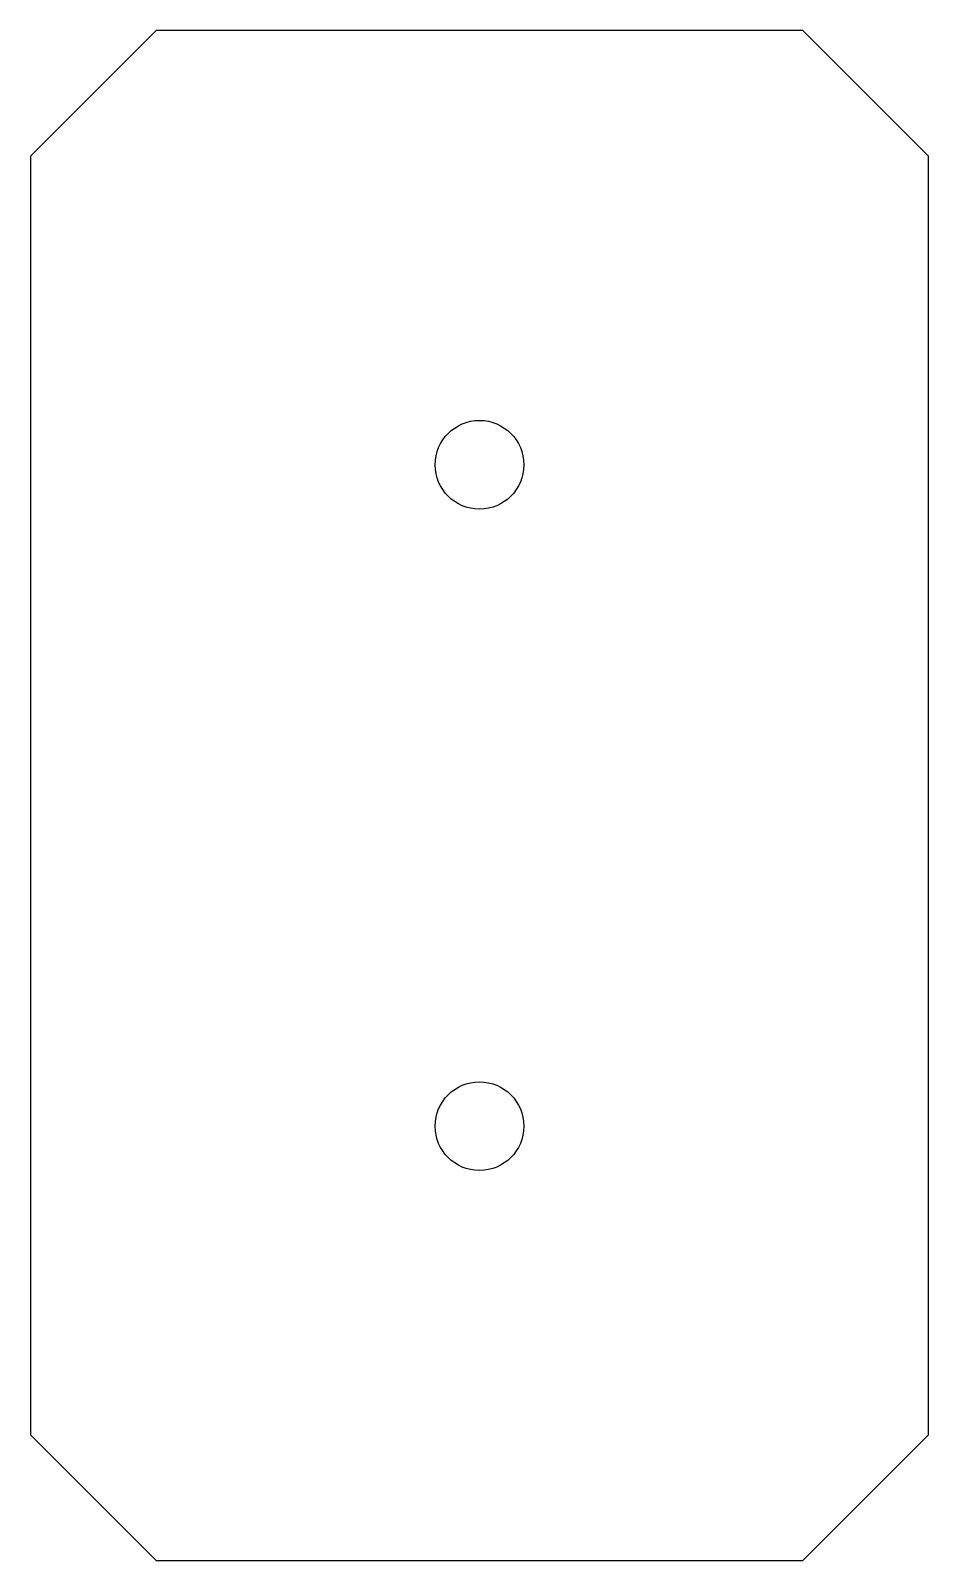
# Model space of a CAD drawing. Extents: x -31.4 to -1, y 5 to 56.7.
import ezdxf

# ---------------------------------------------------------------- set-up
doc = ezdxf.new("R2010")
doc.units = 0
doc.layers.add('MODELSKETCH_VISIBLE', color=7, linetype='CONTINUOUS')

msp = doc.modelspace()

# ---------------------------------------------------------------- linework, layer by layer
at = {"layer": 'MODELSKETCH_VISIBLE'}
for p, q in [((-27.119, 56.723), (-31.362, 52.481)), ((-5.243, 56.723), (-27.119, 56.723)), ((-1, 52.481), (-5.243, 56.723)), ((-31.362, 52.481), (-31.362, 9.243)), ((-1, 9.243), (-1, 52.481)), ((-31.362, 9.243), (-27.119, 5)), ((-5.243, 5), (-1, 9.243)), ((-27.119, 5), (-5.243, 5))]:
    msp.add_line(p, q, dxfattribs=at)
for centre in [(-16.181, 42.043), (-16.181, 19.681)]:
    msp.add_circle(centre, 1.5, dxfattribs=at)

doc.saveas('drawing.dxf')
